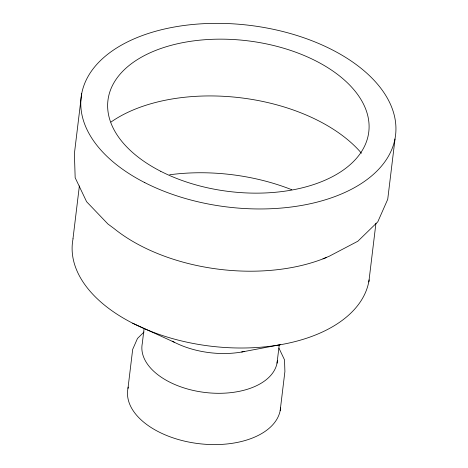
<?xml version="1.0" encoding="UTF-8"?>
<svg xmlns="http://www.w3.org/2000/svg" width="468" height="468" viewBox="0 0 468 468"><rect width="100%" height="100%" fill="white"/><g stroke="black" fill="none" stroke-linecap="round" stroke-linejoin="round"><path stroke-width="0.7" d="M81.695 93.307L74.394 153.627L75.167 177.717L86.609 201.726L107.915 223.991L113.917 228.437A149.508 86.399 6.9 0 0 326.541 257.447M72.973 238.815L79.379 185.913M127.963 388.411L132.684 349.385L137.487 338.446L144.097 331.987M144.115 328.372L142.278 343.559A68.123 39.365 6.9 0 0 204.44 392.395A68.123 39.365 6.9 0 0 277.389 360.477M277.027 363.186L279.302 344.384M280.18 410.582L284.901 371.557L284.521 359.863L278.975 348.21M368.837 281.947L375.939 223.248M395.027 138.99L387.726 199.309L377.793 221.826L357.856 241.231L329.296 256.207L322.961 258.851M241.605 352.024L280.42 344.676M132.66 323.201L174.231 342.213M244.512 351.468A68.123 39.365 6.9 0 1 172.236 341.16M369.123 279.858A149.508 86.399 6.9 0 1 206.09 345.577A149.508 86.399 6.9 0 1 73.043 238.826M169.662 174.769A149.508 86.399 6.9 0 1 291.757 189.721M111.021 122.031A149.508 86.399 6.9 0 1 361.454 153.2M280.56 407.885A76.957 44.472 6.9 0 1 196.706 443.383A76.957 44.472 6.9 0 1 128.255 387.083M160.776 171.323A131.368 75.915 6.9 0 0 368.281 135.076A131.368 75.915 6.9 0 0 186.018 42.05A131.368 75.915 6.9 0 0 160.776 171.323M144.817 182.643A158.342 91.5 6.9 0 0 394.957 138.984A158.342 91.5 6.9 0 0 175.307 26.834A158.342 91.5 6.9 0 0 144.817 182.643"/></g></svg>
